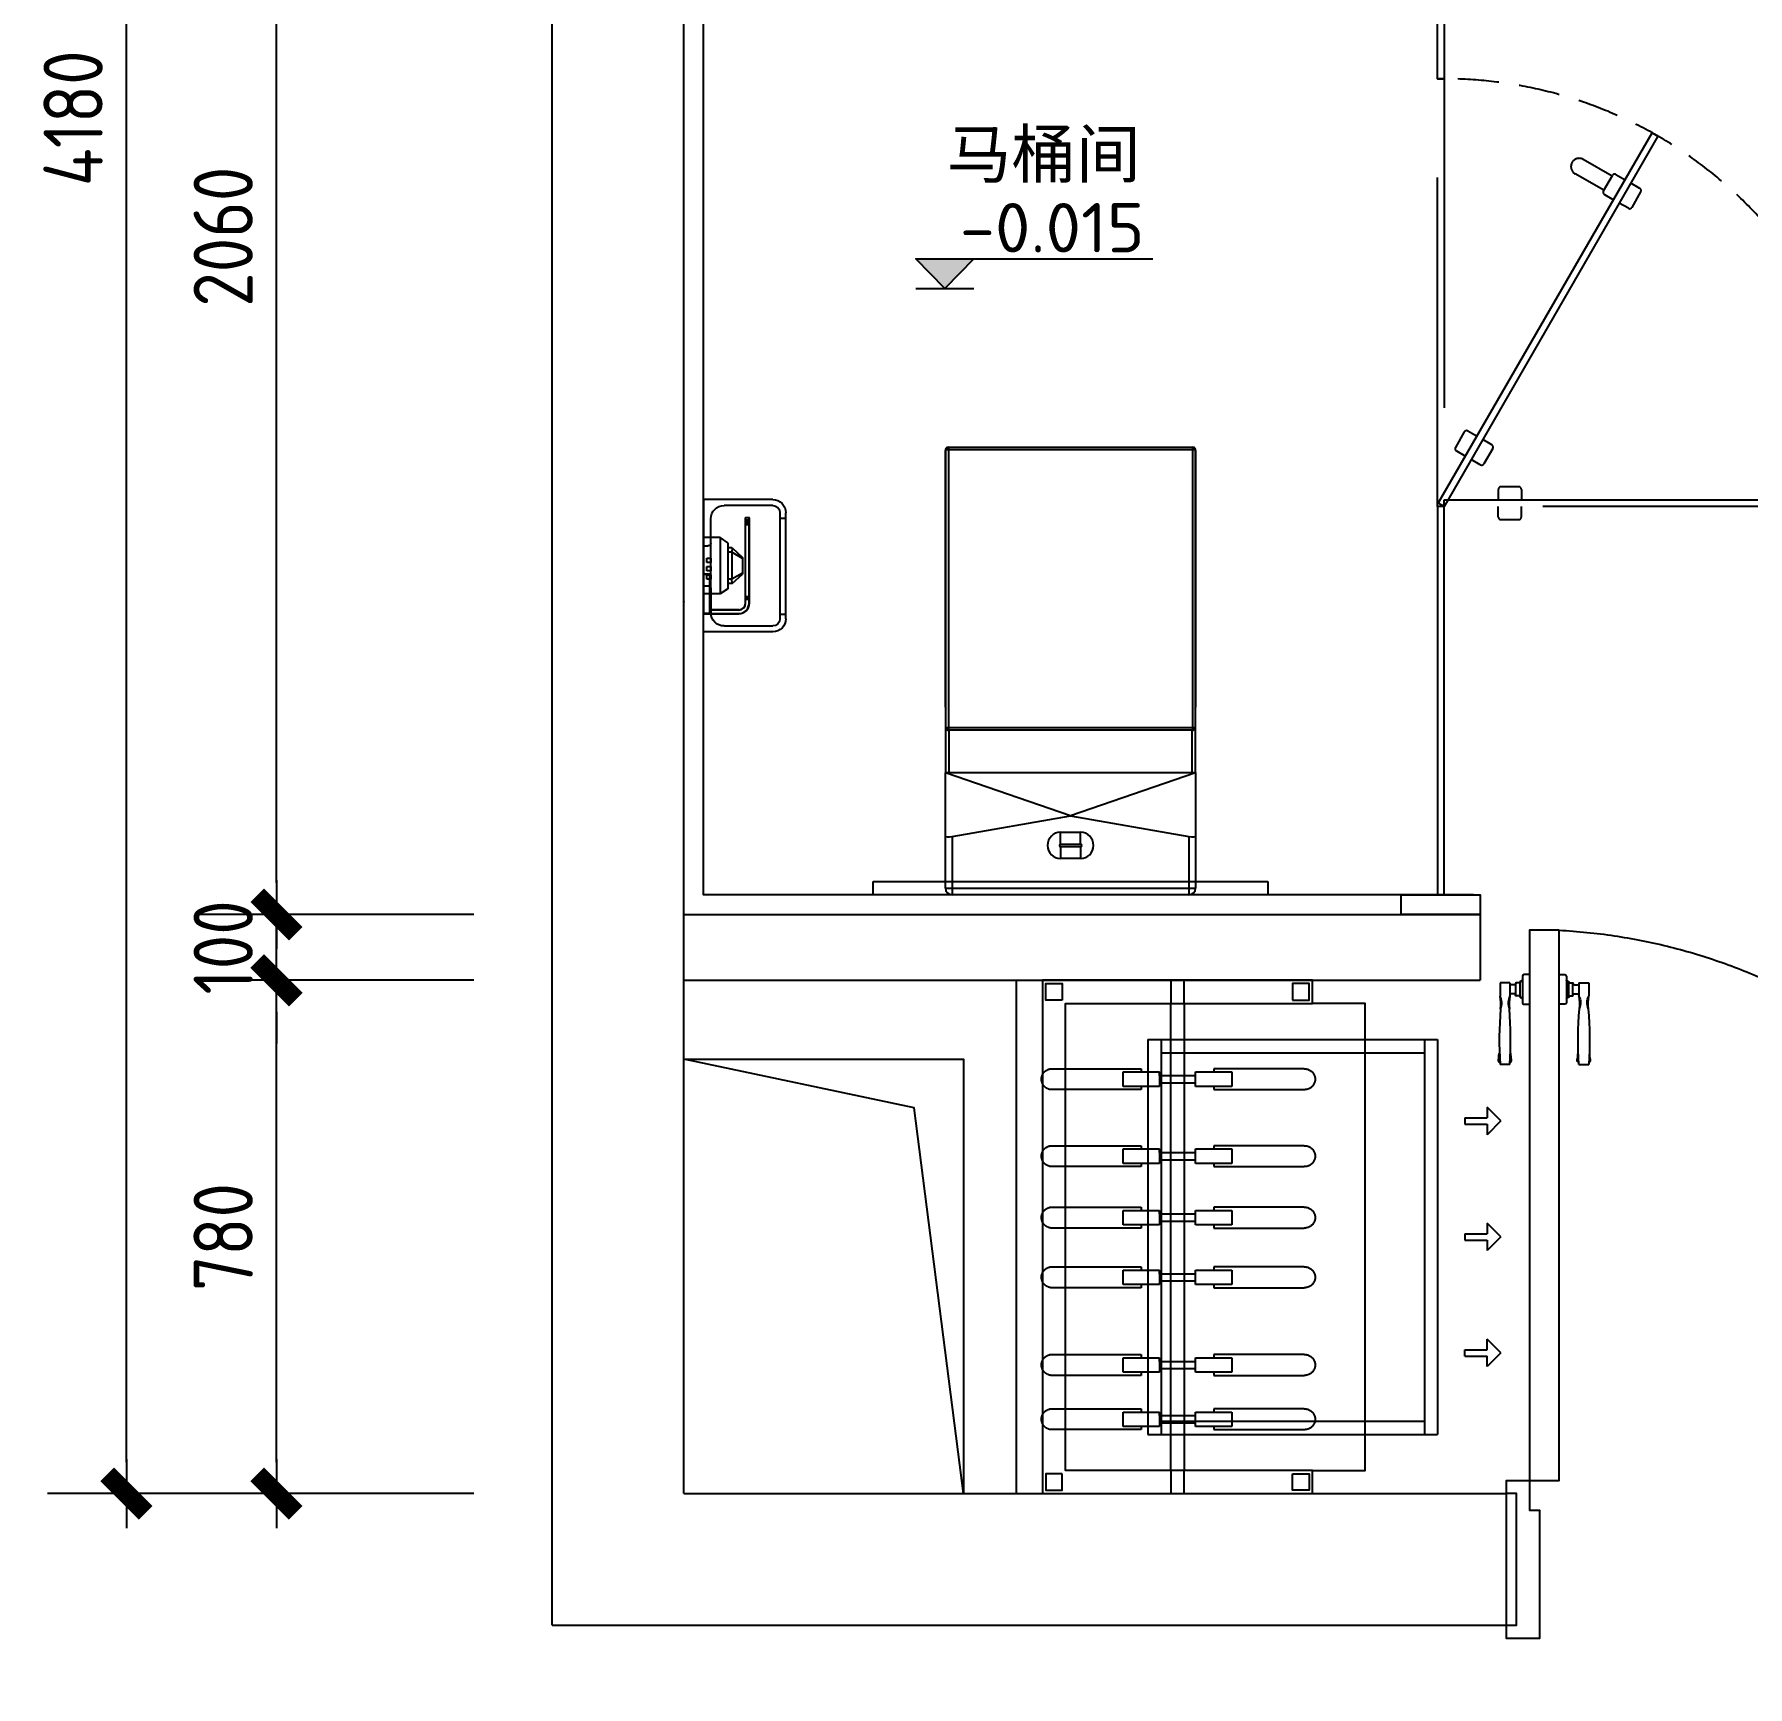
# Model space of a CAD drawing. Header units: inches. Extents: x 193953 to 255442, y -114891 to -62384.
# Drawn here: x 198144 to 200747, y -73085 to -70574 of the extents above; entities that cross this region are included whole.
import ezdxf
from ezdxf.enums import TextEntityAlignment as Align

# ---------------------------------------------------------------- set-up
doc = ezdxf.new("R2010")
doc.units = ezdxf.units.IN
doc.header["$LTSCALE"] = 500
doc.header["$MEASUREMENT"] = 0
for name, pattern in [('( Hidden )', [0.375, 0.25, -0.125]), ('DASHED', [19.05, 12.7, -6.35]), ('HIDDEN', [0.375, 0.25, -0.125, 0, 0]), ('家具平面底图$0$DOM-虚线', [0.35, 0.25, -0.1])]:
    doc.linetypes.add(name, pattern=pattern)
for name, color, linetype in [('0-墙体', 7, 'Continuous'), ('0-索引文字', 50, 'Continuous'), ('F-洁具-DOM', 1, 'Continuous'), ('G-建筑窗线 、玻璃隔断', 2, 'Continuous'), ('G-装饰造型轮廓线、电气提示线', 3, 'Continuous'), ('L-立面、剖面图、大样图-细线', 134, 'Continuous'), ('P-平面活动家具', 1, 'Continuous'), ('P-平面门', 2, 'Continuous'), ('WP', 4, 'Continuous')]:
    doc.layers.add(name, color=color, linetype=linetype)
doc.styles.add('DOM-romans.shx', font='dim.shx')
doc.dimstyles.new('DOM_DIM_1 80', dxfattribs={"dimscale": 60, "dimtxt": 1.5, "dimasz": 0.8, "dimexe": 2, "dimexo": 1.5, "dimgap": 0.6, "dimtad": 1, "dimdec": 0, "dimrnd": 5, "dimzin": 12, "dimdsep": 46, "dimtxsty": 'DOM-romans.shx', "dimblk": 'DOM_Dimension_Tick', "dimcen": 0.125, "dimclrd": 44, "dimclre": 44, "dimclrt": 50, "dimadec": 0, "dimazin": 0, "dimtfac": 1, "dimtdec": 0, "dimtix": 1, "dimtmove": 2, "dimatfit": 3, "dimldrblk": 'DOM_Leader_Arrow', "dimfxl": 0, "dimtvp": 1, "dimtolj": 1, "dimtzin": 0, "dimarcsym": 0})

# ---------------------------------------------------------------- blocks, each defined once
blk = doc.blocks.new('ftfhtg')
at = {"layer": 'L-立面、剖面图、大样图-细线', "color": 8}
for p, q in [((-1050024.2, -439780.5), (-1050024.2, -439789.8)), ((-1050021.4, -439792.6), (-1050015.3, -439792.6)), ((-1050015.3, -439792.6), (-1049983.1, -439792.6)), ((-1050013.1, -439795.3), (-1050013.1, -439794.8)), ((-1049986.7, -439796.7), (-1050011.7, -439796.7)), ((-1050010.3, -439796.7), (-1050010.3, -439803.4)), ((-1049988.1, -439796.7), (-1049988.1, -439803.4)), ((-1049985.3, -439794.8), (-1049985.3, -439795.3)), ((-1049983.1, -439792.6), (-1049977, -439792.6)), ((-1049974.2, -439789.8), (-1049974.2, -439780.5)), ((-1050010.3, -439813.7), (-1049988.1, -439813.7)), ((-1050010.3, -439813.7), (-1050010.3, -439830.5)), ((-1049988.4, -439803.6), (-1050010, -439803.6)), ((-1049872.3, -439813.7), (-1049872.3, -439830.5)), ((-1049872.3, -439813.7), (-1049872.3, -439830.5)), ((-1050010.3, -439830.5), (-1049988.1, -439830.5))]:
    blk.add_line(p, q, dxfattribs=at)
for points in [[(-1050009.7, -439803.6, -0.311671), (-1050006.9, -439806), (-1050006.9, -439813.7)], [(-1049988.3, -439803.6, 0.34884), (-1049991.5, -439806), (-1049991.5, -439813.7)], [(-1049875.3, -439813.6, 0.28759), (-1049880.9, -439811.1, -0.060586), (-1049890.3, -439812.1, 0.212877), (-1049891.2, -439812.9)], [(-1049875.3, -439830.7, -0.28759), (-1049880.9, -439833.2, 0.060586), (-1049890.3, -439832.2, -0.212877), (-1049891.2, -439831.3)]]:
    blk.add_lwpolyline(points, format="xyb", dxfattribs=at)
for centre, radius, start, end in [((-1050021.4, -439789.8), 2.78, 180, 270), ((-1050015.3, -439794.8), 2.22, 0, 90), ((-1050011.7, -439795.3), 1.39, 180, 270), ((-1049986.7, -439795.3), 1.39, 270, 0), ((-1049983.1, -439794.8), 2.22, 90, 180), ((-1049977, -439789.8), 2.78, 270, 0), ((-1050010, -439803.4), 0.278, 180, 270), ((-1049988.4, -439803.4), 0.278, 270, 0), ((-1049976.5, -439792), 24.6, 241.9616, 293.8225), ((-1049938.9, -440716.4), 903.9, 93.1128, 93.1201), ((-1049976.5, -439852.2), 24.6, 66.1775, 118.0384), ((-1049974.8, -439740), 74.9, 259.8433, 276.2556), ((-1049913.7, -440502.8), 690.3, 86.5611, 94.3932), ((-1049974.8, -439904.2), 74.9, 83.7444, 100.1567), ((-1049913.7, -439141.4), 690.3, 265.6068, 273.4389)]:
    blk.add_arc(centre, radius, start, end, dxfattribs=at)
blk = doc.blocks.new('eeeew3ee')
at = {"layer": 'G-装饰造型轮廓线、电气提示线', "ltscale": 20}
for points in [[(0, -220), (0, -240), (35, -240), (35, -195), (50, -195), (50, 0), (0, 0), (0, -20)], [(950, -220), (950, -240), (915, -240), (915, -195), (900, -195), (900, 0), (950, 0), (950, -20)], [(0, -20), (15, -20), (15, -220), (0, -220)], [(950, -20), (935, -20), (935, -220), (950, -220)]]:
    blk.add_lwpolyline(points, dxfattribs=at)
at = {"layer": 'P-平面门', "ltscale": 3}
blk.add_lwpolyline([(80, -1076.1), (35, -1076.1), (35, -240), (80, -240)], close=True, dxfattribs=at)
at = {"layer": 'P-平面门', "color": 8, "linetype": '( Hidden )', "ltscale": 600}
blk.add_arc((32.8, -194), 883.4, 273.0619, 357.017, dxfattribs=at)
at = {"layer": 'P-平面门', "extrusion": (0, 0, -1), "yscale": 0.9000000000232831}
for p, xscale, zscale, rotation in [((-395837.5, 944013.1), 0.9000000000232831, -0.9000000000014552, 90), ((395722.5, 944013.1), -0.9000000000232831, -0.9000000000232831, 270)]:
    blk.add_blockref('ftfhtg', p, dxfattribs=dict(at, xscale=xscale, zscale=zscale, rotation=rotation))
blk = doc.blocks.new('A$C52931C37')
at = {"layer": 'P-平面门', "color": 8, "linetype": 'HIDDEN', "ltscale": 4}
for p, q in [((103.5, 680), (76.5, 680)), ((526.5, 680), (553.5, 680)), ((72.5, 676), (72.5, 660)), ((107.5, 676), (107.5, 660)), ((522.5, 676), (522.5, 660)), ((557.5, 676), (557.5, 660)), ((72.5, 634), (72.5, 650)), ((103.5, 630), (76.5, 630)), ((77.5, 630), (77.5, 579.5)), ((102.5, 630), (102.5, 579.5)), ((107.5, 634), (107.5, 650)), ((522.5, 634), (522.5, 650)), ((526.5, 630), (553.5, 630)), ((557.5, 634), (557.5, 650)), ((565.9, 571.7), (579.4, 595.1)), ((584.9, 596.6), (598.7, 588.6)), ((621.3, 575.6), (607.4, 583.6)), ((567.4, 566.2), (581.2, 558.2)), ((603.8, 545.2), (589.9, 553.2)), ((609.2, 546.7), (622.7, 570.1)), ((354.4, 205.4), (340.9, 182)), ((359.9, 206.8), (373.7, 198.8)), ((396.3, 185.8), (382.4, 193.8)), ((342.4, 176.5), (356.2, 168.5)), ((378.8, 155.5), (364.9, 163.5)), ((397.7, 180.4), (384.2, 157)), ((384.7, 157.9), (428.5, 132.6)), ((397.2, 179.5), (441, 154.3))]:
    blk.add_line(p, q, dxfattribs=at)
for points in [[(640, 660), (640, 650), (-10, 650), (-10, 660)], [(650, 10), (640, 10), (640, 660), (650, 660)]]:
    blk.add_lwpolyline(points, close=True, dxfattribs=at)
at = {"layer": 'P-平面门', "color": 1}
blk.add_lwpolyline([(640, 660), (648.7, 655), (323.7, 92.1), (315, 97.1)], close=True, dxfattribs=at)
at = {"layer": 'P-平面门', "color": 8, "linetype": 'HIDDEN', "ltscale": 4}
for centre, radius, start, end in [((76.5, 676), 4, 90, 180), ((103.5, 676), 4, 0, 90), ((526.5, 676), 4, 90, 180), ((553.5, 676), 4, 0, 90), ((76.5, 634), 4, 180, 270), ((103.5, 634), 4, 270, 0), ((526.5, 634), 4, 180, 270), ((553.5, 634), 4, 270, 0), ((90, 579.5), 12.5, 180, 0), ((582.9, 593.1), 4, 60, 150), ((619.3, 572.1), 4, 330, 60), ((569.4, 569.7), 4, 150, 240), ((605.8, 548.7), 4, 240, 330), ((357.9, 203.4), 4, 60, 150), ((394.3, 182.4), 4, 330, 60), ((344.4, 180), 4, 150, 240), ((380.8, 159), 4, 240, 330), ((434.7, 143.4), 12.5, 240, 60)]:
    blk.add_arc(centre, radius, start, end, dxfattribs=at)
at = {"layer": 'P-平面门', "color": 8, "linetype": 'HIDDEN', "ltscale": 0.5}
blk.add_arc((640, 660), 650, 179.9997, 270.0003, dxfattribs=at)
blk = doc.blocks.new('家具平面底图$0$A$C24926126')
at = {"color": 250, "linetype": '家具平面底图$0$DOM-虚线', "ltscale": 100}
for p, q in [((-192.5, 15.9, 0.9), (-55, 15.9, 0.9)), ((-192.5, 15.9), (-55, 15.9)), ((-192.5, 15.9), (-55, 15.9)), ((-192.5, 15.9, 0.9), (-55, 15.9, 0.9)), ((-82.5, 11, 0.9), (-82.5, -11, 0.9)), ((-27.5, 11, 0.9), (-82.5, 11, 0.9)), ((-82.5, 11), (-82.5, -11)), ((-27.5, 11), (-82.5, 11)), ((-82.5, 11), (-82.5, -11)), ((-27.5, 11), (-82.5, 11)), ((-82.5, 11, 0.9), (-82.5, -11, 0.9)), ((-27.5, 11, 0.9), (-82.5, 11, 0.9)), ((-55, 15.9, 0.9), (-55, 11, 0.9)), ((-55, 15.9), (-55, 11)), ((-55, 15.9), (-55, 11)), ((-55, 15.9, 0.9), (-55, 11, 0.9)), ((-27.5, 5.5, 0.9), (-27.5, 11, 0.9)), ((-27.5, 5.5), (-27.5, 11)), ((-27.5, 5.5), (-27.5, 11)), ((-27.5, 5.5, 0.9), (-27.5, 11, 0.9)), ((-27.5, -5.5, 0.9), (-27.5, 5.5, 0.9)), ((-27.5, -5.5), (-27.5, 5.5)), ((27.5, 5.5), (-27.5, 5.5)), ((27.5, 5.5, 0.9), (-27.5, 5.5, 0.9)), ((-27.5, -5.5), (-27.5, 5.5)), ((27.5, 5.5), (-27.5, 5.5)), ((-27.5, -5.5, 0.9), (-27.5, 5.5, 0.9)), ((27.5, 5.5, 0.9), (-27.5, 5.5, 0.9)), ((82.5, 11, 0.9), (27.5, 11, 0.9)), ((82.5, 11), (27.5, 11)), ((27.5, 5.5), (27.5, 11)), ((27.5, 5.5, 0.9), (27.5, 11, 0.9)), ((27.5, 5.5), (27.5, 11)), ((27.5, 5.5, 0.9), (27.5, 11, 0.9)), ((27.5, 5.5), (27.5, -5.5)), ((27.5, 5.5, 0.9), (27.5, -5.5, 0.9)), ((27.5, 5.5), (27.5, -5.5)), ((27.5, 5.5, 0.9), (27.5, -5.5, 0.9)), ((55, 15.9, 0.9), (55, 11, 0.9)), ((192.5, 15.9, 0.9), (55, 15.9, 0.9)), ((55, 15.9), (55, 11)), ((192.5, 15.9), (55, 15.9)), ((82.5, -11, 0.9), (82.5, 11, 0.9)), ((82.5, -11), (82.5, 11)), ((-55, -15.8, 0.9), (-192.5, -15.8, 0.9)), ((-55, -15.8), (-192.5, -15.8)), ((-55, -15.8), (-192.5, -15.8)), ((-55, -15.8, 0.9), (-192.5, -15.8, 0.9)), ((-82.5, -11, 0.9), (-27.5, -11, 0.9)), ((-82.5, -11), (-27.5, -11)), ((-82.5, -11), (-27.5, -11)), ((-82.5, -11, 0.9), (-27.5, -11, 0.9)), ((-55, -11, 0.9), (-55, -15.8, 0.9)), ((-55, -11), (-55, -15.8)), ((-55, -11), (-55, -15.8)), ((-55, -11, 0.9), (-55, -15.8, 0.9)), ((-27.5, -11, 0.9), (-27.5, -5.5, 0.9)), ((-27.5, -11), (-27.5, -5.5)), ((27.5, -5.5), (-27.5, -5.5)), ((27.5, -5.5, 0.9), (-27.5, -5.5, 0.9)), ((-27.5, -11), (-27.5, -5.5)), ((27.5, -5.5), (-27.5, -5.5)), ((-27.5, -11, 0.9), (-27.5, -5.5, 0.9)), ((27.5, -5.5, 0.9), (-27.5, -5.5, 0.9)), ((27.5, -5.5), (27.5, -11)), ((27.5, -5.5, 0.9), (27.5, -11, 0.9)), ((27.5, -5.5), (27.5, -11)), ((27.5, -5.5, 0.9), (27.5, -11, 0.9)), ((27.5, -11, 0.9), (82.5, -11, 0.9)), ((27.5, -11), (82.5, -11)), ((55, -11, 0.9), (55, -15.8, 0.9)), ((55, -11), (55, -15.8)), ((55, -15.8, 0.9), (192.5, -15.8, 0.9)), ((55, -15.8), (192.5, -15.8))]:
    blk.add_line(p, q, dxfattribs=at)
blk.add_lwpolyline([(27.5, -11), (82.5, -11), (82.5, 11), (27.5, 11)], dxfattribs=at)
at = {"color": 250, "linetype": '家具平面底图$0$DOM-虚线', "ltscale": 100, "elevation": 0.9}
blk.add_lwpolyline([(27.5, -11), (82.5, -11), (82.5, 11), (27.5, 11)], dxfattribs=at)
at = {"color": 250, "linetype": '家具平面底图$0$DOM-虚线', "ltscale": 100}
blk.add_lwpolyline([(55, -11), (55, -15.8), (192.5, -15.8, 0.890447), (192.5, 15.9), (55, 15.9), (55, 11)], format="xyb", dxfattribs=at)
at = {"color": 250, "linetype": '家具平面底图$0$DOM-虚线', "ltscale": 100, "elevation": 0.9}
blk.add_lwpolyline([(55, -11), (55, -15.8), (192.5, -15.8, 0.890447), (192.5, 15.9), (55, 15.9), (55, 11)], format="xyb", dxfattribs=at)
at = {"color": 250, "linetype": '家具平面底图$0$DOM-虚线', "ltscale": 100}
for centre, start, end in [((-193.2, 0, 0.9), 87.4952, 272.5048), ((-193.2, 0), 87.4952, 272.5048), ((-193.2, 0), 87.4952, 272.5048), ((-193.2, 0, 0.9), 87.4952, 272.5048), ((190.7, 0, 0.9), 276.6333, 83.3667), ((190.7, 0), 276.6333, 83.3667)]:
    blk.add_arc(centre, 15.9, start, end, dxfattribs=at)
blk = doc.blocks.new('家具平面底图$0$A$C591D7FFC')
at = {"linetype": '家具平面底图$0$DOM-虚线', "ltscale": 150}
blk.add_lwpolyline([(300, -20), (-300, -20), (-300, 0), (300, 0)], close=True, dxfattribs=at)
blk = doc.blocks.new('家具平面底图$0$A$C619B377B')
at = {"linetype": 'Continuous'}
for p, q in [((-180, 0), (180, 0)), ((-190, -185.2), (-190, -10)), ((190, -10), (190, -185.2)), ((-189.5, -186.2), (-190, -185.2)), ((-189.5, -676), (-189.5, -186.1)), ((-184.5, -185.2), (184.5, -185.2)), ((189.5, -186.2), (190, -185.2)), ((189.5, -186.1), (189.5, -676)), ((189.5, -254), (-189.5, -254)), ((185.5, -680), (-185.5, -680))]:
    blk.add_line(p, q, dxfattribs=at)
at = {"color": 8, "linetype": 'Continuous'}
for p, q in [((-180, -88.3), (-180, 0)), ((180, -88.3), (180, 0)), ((190, -10), (-190, -10)), ((-15, -55), (15, -55)), ((-15, -73), (-15, -55)), ((-15, -73), (15, -73)), ((15, -77), (-15, -77)), ((-15, -77), (-15, -95)), ((15, -73), (15, -55)), ((15, -77), (15, -95)), ((0, -120), (-180, -88.3)), ((15, -95), (-15, -95)), ((180, -88.3), (0, -120)), ((-190, -185.2), (0, -120)), ((0, -120), (190, -185.2)), ((-184.5, -250), (-184.5, -185.2)), ((184.5, -185.2), (184.5, -250)), ((-185.5, -250), (185.5, -250)), ((-185.5, -680), (-185.5, -250)), ((185.5, -680), (185.5, -250)), ((-189.5, -285), (-190, -285)), ((-190, -675), (-190, -285)), ((190, -285), (189.5, -285)), ((190, -285), (190, -675)), ((-190, -675), (-189.5, -675)), ((-189.5, -676), (189.5, -676)), ((189.9, -675), (190, -675)), ((-188.7, -679.1), (-188.4, -678.8)), ((188.4, -678.8), (188.7, -679.1))]:
    blk.add_line(p, q, dxfattribs=at)
at = {"linetype": 'Continuous'}
for centre, radius, start, end in [((-180, -10), 10, 90, 180), ((-185.5, -676), 4, 180, 270), ((185.5, -676), 4, 270, 0)]:
    blk.add_arc(centre, radius, start, end, dxfattribs=at)
at = {"color": 8, "linetype": 'Continuous'}
for centre, radius, start, end in [((180, -10), 10, 0, 90), ((-15, -75), 20, 90, 270), ((-15, -75), 2, 90, 270), ((15, -75), 20, 270, 90), ((15, -75), 2, 270, 90), ((-185.5, -254), 4, 90, 180), ((185.5, -254), 4, 0, 90), ((-185, -285), 5, 155.1791, 180), ((185, -285), 5, 0, 24.7583), ((-185, -675), 5, 180, 217.3553), ((185, -675), 5, 322.6233, 0), ((-175, -674.8), 14.5, 191.2565, 193.3174), ((-175.6, -674.9), 13.9, 193.3081, 196.9705), ((-186.9, -676.4), 3.26, 232.0237, 236.5582), ((-183.6, -663.5), 16.5, 252.0625, 255.3707), ((-183.5, -662.9), 17.1, 255.3597, 256.5632), ((183.5, -662.9), 17.1, 283.4368, 284.6403), ((183.6, -663.5), 16.5, 284.6293, 287.9375), ((186.9, -676.4), 3.26, 303.4418, 307.9763), ((175.6, -674.9), 13.9, 343.0295, 346.6919), ((175, -674.8), 14.5, 346.6826, 348.7435)]:
    blk.add_arc(centre, radius, start, end, dxfattribs=at)
at = {"color": 8, "linetype": 'Continuous', "extrusion": (0, 0, -1)}
for centre, major_axis, start_param, end_param in [((-180, -90.9), (9.99, -1.89), 3.092725, 4.663521), ((180, -90.9), (9.99, 1.89), -1.521928, 0.048868)]:
    blk.add_ellipse(centre, major_axis=major_axis, ratio=0.25825, start_param=start_param, end_param=end_param, dxfattribs=at)
at = {"linetype": 'Continuous', "extrusion": (0, 0, -1)}
for centre, start_param, end_param in [((-184.5, -186.1), 3.145147, 4.712389), ((184.5, -186.1), 4.712389, 6.279631)]:
    blk.add_ellipse(centre, major_axis=(5, 0), ratio=0.176327, start_param=start_param, end_param=end_param, dxfattribs=at)
at = {"layer": 'F-洁具-DOM'}
blk.add_blockref('家具平面底图$0$A$C591D7FFC', (0, 0), dxfattribs=at)
blk = doc.blocks.new('家具平面底图$0$dfsggag')
at = {"color": 8, "linetype": '家具平面底图$0$DOM-虚线', "ltscale": 80}
for p, q in [((-27, 43.6), (-12.7, 59.3)), ((-11.1, 59.3), (-20.4, 42.7)), ((-12.7, 59.3), (12.7, 59.3)), ((11.1, 59.3), (20.4, 42.7)), ((27, 43.6), (12.7, 59.3)), ((-34.9, 36.8), (-42.9, 25.1)), ((-34.9, 36.8), (34.9, 36.8)), ((-27, 43.6), (-20.4, 42.7)), ((-27, 43.6), (-27, 36.8)), ((-20.4, 42.7), (20.4, 42.7)), ((-20.4, 42.7), (-20.4, 36.8)), ((27, 43.6), (20.4, 42.7)), ((20.4, 42.7), (20.4, 36.8)), ((27, 43.6), (27, 36.8)), ((34.9, 36.8), (42.9, 25.1)), ((-42.9, 25.1), (-42.9, 0)), ((-42.9, 25.1), (42.9, 25.1)), ((-42.9, 0), (42.9, 0)), ((42.9, 25.1), (42.9, 0))]:
    blk.add_line(p, q, dxfattribs=at)
for points in [[(-11.3, 11.2), (-4.7, 11.2), (-4.7, 5.1), (-11.3, 5.1)], [(1.2, 11.2), (7.8, 11.2), (7.8, 5.1), (1.2, 5.1)], [(13.6, 11.2), (20.2, 11.2), (20.2, 5.1), (13.6, 5.1)]]:
    blk.add_lwpolyline(points, close=True, dxfattribs=at)
blk = doc.blocks.new('家具平面底图$0$A$C08F94FB0')
at = {"linetype": 'Continuous'}
for p, q in [((-100.5, 0), (-30.5, 0)), ((-100.5, -105), (-100.5, 0)), ((-30.5, 0), (-30.5, -7)), ((100.5, 0), (30.5, 0)), ((100.5, -105), (100.5, 0)), ((-0.5, -125), (-80.5, -125)), ((80.5, -125), (-0.5, -125))]:
    blk.add_line(p, q, dxfattribs=at)
at = {"color": 8, "linetype": 'Continuous'}
for p, q in [((-30.5, 0), (30.5, 0)), ((-0.5, -11), (-71.5, -11)), ((34.5, -11), (-36.3, -11)), ((30.5, 0), (30.5, -7)), ((34.5, -11), (71.5, -11)), ((-91.5, -105), (-91.5, -31)), ((91.5, -31), (91.5, -105)), ((-80.5, -116), (-0.5, -116)), ((-0.5, -116), (80.5, -116))]:
    blk.add_line(p, q, dxfattribs=at)
at = {"color": 8}
for p, q in [((-72.1, -116), (-72.1, -125)), ((73.5, -116), (73.5, -125))]:
    blk.add_line(p, q, dxfattribs=at)
at = {"color": 8, "linetype": 'Continuous'}
for centre, radius, start, end in [((-71.5, -31), 20, 90, 180), ((34.5, -7), 4, 180, 270), ((71.5, -31), 20, 0, 90), ((-80.5, -105), 11, 180, 270), ((80.5, -105), 11, 270, 0)]:
    blk.add_arc(centre, radius, start, end, dxfattribs=at)
at = {"linetype": 'Continuous'}
for centre, radius, start, end in [((-34.5, -7), 4, 270, 0), ((-80.5, -105), 20, 180, 270), ((80.5, -105), 20, 270, 0)]:
    blk.add_arc(centre, radius, start, end, dxfattribs=at)
blk = doc.blocks.new('家具平面底图$0$A$C2B4824DF')
for p, q in [((63.5, -57), (63.5, 72.7)), ((69.2, 73), (63.8, 73)), ((69.5, -57), (69.5, 72.7)), ((0, -13.5), (0, -72.5)), ((9.5, -13), (0.5, -13)), ((10, -73), (10, -13.5)), ((0.5, -73), (9.5, -73)), ((53.5, -67), (10, -67)), ((10, -73), (53.5, -73))]:
    blk.add_line(p, q)
at = {"color": 250}
for p, q in [((69.5, 69), (63.5, 69)), ((69.5, 66.2), (63.5, 66.2)), ((69.5, 62.1), (63.5, 62.1)), ((63.8, -57), (63.8, 73)), ((63.8, 65.9), (69.2, 65.9)), ((69.2, 64.9), (63.8, 64.9)), ((69.2, -57), (69.2, 73)), ((10, -13.5), (0, -13.5)), ((0.5, -73), (0.5, -13)), ((9.5, -73), (9.5, -13)), ((69.5, -47.1), (63.5, -47.1)), ((69.5, -51.2), (63.5, -51.2)), ((69.2, -49.9), (63.8, -49.9)), ((69.2, -50.9), (63.8, -50.9)), ((10, -72.5), (0, -72.5)), ((53.5, -67.3), (10, -67.3)), ((10, -72.7), (53.5, -72.7)), ((53.5, -67.3), (53.5, -67)), ((53.5, -72.7), (53.5, -73)), ((63.8, -57), (63.5, -57)), ((69.2, -57), (69.5, -57))]:
    blk.add_line(p, q, dxfattribs=at)
for centre, radius, start, end in [((63.8, 72.7), 0.3, 90, 180), ((69.2, 72.7), 0.3, 0, 90), ((0.5, -13.5), 0.5, 90, 180), ((9.5, -13.5), 0.5, 0, 90), ((0.5, -72.5), 0.5, 180, 270), ((9.5, -72.5), 0.5, 270, 342.3099), ((53.5, -57), 16, 270, 0), ((53.5, -57), 10, 270, 0)]:
    blk.add_arc(centre, radius, start, end)
for radius in [15.7, 10.3]:
    blk.add_arc((53.5, -57), radius, 270, 0, dxfattribs=at)
for points, start_tangent, end_tangent in [([(63.5, 66.2), (63.5, 66.1), (63.6, 66), (63.7, 65.9), (63.8, 65.9)], (0, -1), (1, 0)), ([(63.5, 65.2), (63.5, 65.1), (63.6, 65), (63.7, 64.9), (63.8, 64.9)], (0, -1), (1, 0)), ([(69.2, 65.9), (69.3, 65.9), (69.4, 66), (69.5, 66.1), (69.5, 66.2)], (1, 0), (0, 1)), ([(69.5, 65.2), (69.5, 65.1), (69.4, 65), (69.3, 64.9), (69.2, 64.9)], (0, -1), (-1, 0)), ([(63.5, -50.2), (63.5, -50.1), (63.6, -50), (63.7, -49.9), (63.8, -49.9)], (0, 1), (1, 0)), ([(63.8, -50.9), (63.7, -50.9), (63.6, -51), (63.5, -51.1), (63.5, -51.2)], (-1, 0), (0, -1)), ([(69.5, -50.2), (69.5, -50.1), (69.4, -50), (69.3, -49.9), (69.2, -49.9)], (0, 1), (-1, 0)), ([(69.5, -51.2), (69.5, -51.1), (69.4, -51), (69.3, -50.9), (69.2, -50.9)], (0, 1), (-1, 0))]:
    blk.add_spline(points, degree=3, dxfattribs=dict(at, start_tangent=start_tangent, end_tangent=end_tangent))
blk = doc.blocks.new('A$Ce1599806')
at = {"layer": 'F-洁具-DOM', "xscale": -1, "rotation": 180}
blk.add_blockref('家具平面底图$0$A$C08F94FB0', (0, 0), dxfattribs=at)
at = {"layer": 'F-洁具-DOM', "rotation": 90}
blk.add_blockref('家具平面底图$0$A$C2B4824DF', (0, 0), dxfattribs=at)
at = {"layer": 'F-洁具-DOM'}
blk.add_blockref('家具平面底图$0$dfsggag', (0, 0), dxfattribs=at)
blk = doc.blocks.new('DOM_Dimension_Tick')
at = {"color": 0, "linetype": 'ByBlock'}
for p, q in [((-1.091, 0), (0, 0)), ((0, 0), (1.091, 0))]:
    blk.add_line(p, q, dxfattribs=at)
at = {"color": 0, "linetype": 'Continuous', "const_width": 0.608}
blk.add_lwpolyline([(-0.61, -0.61), (0.61, 0.61)], dxfattribs=at)
blk = doc.blocks.new('*D281')
at = {"color": 44, "lineweight": -2, "transparency": 16777216}
for p, q in [((198812, -72011.5), (198392, -72011.5)), ((198512, -72743.5), (198512, -72059.5)), ((198812, -72791.5), (198392, -72791.5))]:
    blk.add_line(p, q, dxfattribs=at)
at = {"layer": 'Defpoints', "color": 0, "transparency": 16777216}
for p in [(198512, -72011.5), (199130.9, -72011.5), (199130.9, -72791.5)]:
    blk.add_point(p, dxfattribs=at)
at = {"color": 44, "lineweight": -2, "transparency": 16777216, "xscale": 48, "yscale": 48, "zscale": 48}
for p, rotation in [((198512, -72011.5), 90), ((198512, -72791.5), 270)]:
    blk.add_blockref('DOM_Dimension_Tick', p, dxfattribs=dict(at, rotation=rotation))
at = {"color": 50, "transparency": 16777216, "insert": (198431, -72401.5), "char_height": 90, "attachment_point": 5, "rotation": 90, "style": 'DOM-romans.shx'}
blk.add_mtext('\\A1;780', dxfattribs=at)
blk = doc.blocks.new('DOM_Leader_Arrow')
at = {"color": 0, "linetype": 'ByBlock'}
blk.add_line((0, 0), (-1.5, 0), dxfattribs=at)
for points in [[(-1.288, 1.003), (-0.895, 1.278), (-0.36, 0), (0, 0)], [(-1.288, -1.003), (-0.895, -1.278), (-0.36, 0), (0, 0)]]:
    blk.add_solid(points, dxfattribs=at)
blk = doc.blocks.new('*D282')
at = {"color": 44, "lineweight": -2, "transparency": 16777216}
for p, q in [((198512, -71863.5), (198512, -71815.5)), ((198812, -71911.5), (198392, -71911.5)), ((198512, -72011.5), (198512, -71911.5)), ((198812, -72011.5), (198392, -72011.5)), ((198512, -72059.5), (198512, -72107.5))]:
    blk.add_line(p, q, dxfattribs=at)
at = {"layer": 'Defpoints', "color": 0, "transparency": 16777216}
for p in [(198512, -71911.5), (199130.9, -71911.5), (199130.9, -72011.5)]:
    blk.add_point(p, dxfattribs=at)
at = {"color": 44, "lineweight": -2, "transparency": 16777216, "xscale": 48, "yscale": 48, "zscale": 48}
for p, rotation in [((198512, -71911.5), 270), ((198512, -72011.5), 90)]:
    blk.add_blockref('DOM_Dimension_Tick', p, dxfattribs=dict(at, rotation=rotation))
at = {"color": 50, "transparency": 16777216, "insert": (198431, -71961.5), "char_height": 90, "attachment_point": 5, "rotation": 90, "style": 'DOM-romans.shx'}
blk.add_mtext('\\A1;100', dxfattribs=at)
blk = doc.blocks.new('*D283')
at = {"color": 44, "lineweight": -2, "transparency": 16777216}
for p, q in [((198812, -69851.5), (198392, -69851.5)), ((198512, -71863.5), (198512, -69899.5)), ((198812, -71911.5), (198392, -71911.5))]:
    blk.add_line(p, q, dxfattribs=at)
at = {"layer": 'Defpoints', "color": 0, "transparency": 16777216}
for p in [(198512, -69851.5), (199130.9, -69851.5), (199130.9, -71911.5)]:
    blk.add_point(p, dxfattribs=at)
at = {"color": 44, "lineweight": -2, "transparency": 16777216, "xscale": 48, "yscale": 48, "zscale": 48}
for p, rotation in [((198512, -69851.5), 90), ((198512, -71911.5), 270)]:
    blk.add_blockref('DOM_Dimension_Tick', p, dxfattribs=dict(at, rotation=rotation))
at = {"color": 50, "transparency": 16777216, "insert": (198431, -70881.5), "char_height": 90, "attachment_point": 5, "rotation": 90, "style": 'DOM-romans.shx'}
blk.add_mtext('\\A1;2060', dxfattribs=at)
blk = doc.blocks.new('*D286')
at = {"color": 44, "lineweight": -2, "transparency": 16777216}
for p, q in [((198584, -68611.5), (198164, -68611.5)), ((198284, -72743.5), (198284, -68659.5)), ((198584, -72791.5), (198164, -72791.5))]:
    blk.add_line(p, q, dxfattribs=at)
at = {"layer": 'Defpoints', "color": 0, "transparency": 16777216}
for p in [(198284, -68611.5), (199130.9, -68611.5), (199130.9, -72791.5)]:
    blk.add_point(p, dxfattribs=at)
at = {"color": 44, "lineweight": -2, "transparency": 16777216, "xscale": 48, "yscale": 48, "zscale": 48}
for p, rotation in [((198284, -68611.5), 90), ((198284, -72791.5), 270)]:
    blk.add_blockref('DOM_Dimension_Tick', p, dxfattribs=dict(at, rotation=rotation))
at = {"color": 50, "transparency": 16777216, "insert": (198203, -70701.5), "char_height": 90, "attachment_point": 5, "rotation": 90, "style": 'DOM-romans.shx'}
blk.add_mtext('\\A1;4180', dxfattribs=at)
blk = doc.blocks.new('*D287')
at = {"color": 44, "lineweight": -2, "transparency": 16777216}
for p, q in [((199130.9, -73119), (199130.9, -73539)), ((200380.9, -73119), (200380.9, -73539)), ((199178.9, -73419), (200332.9, -73419))]:
    blk.add_line(p, q, dxfattribs=at)
at = {"layer": 'Defpoints', "color": 0, "transparency": 16777216}
for p in [(199130.9, -72791.5), (200380.9, -72791.5), (200380.9, -73419)]:
    blk.add_point(p, dxfattribs=at)
at = {"color": 44, "lineweight": -2, "transparency": 16777216, "xscale": 48, "yscale": 48, "zscale": 48, "rotation": 180}
blk.add_blockref('DOM_Dimension_Tick', (199130.9, -73419), dxfattribs=at)
at = {"color": 44, "lineweight": -2, "transparency": 16777216, "xscale": 48, "yscale": 48, "zscale": 48}
blk.add_blockref('DOM_Dimension_Tick', (200380.9, -73419), dxfattribs=at)
at = {"color": 50, "transparency": 16777216, "insert": (199755.9, -73338), "char_height": 90, "attachment_point": 5, "style": 'DOM-romans.shx'}
blk.add_mtext('\\A1;1250', dxfattribs=at)
blk = doc.blocks.new('*D288')
at = {"color": 44, "lineweight": -2, "transparency": 16777216}
for p, q in [((200380.9, -73119), (200380.9, -73539)), ((201330.9, -73119), (201330.9, -73539)), ((200428.9, -73419), (201282.9, -73419))]:
    blk.add_line(p, q, dxfattribs=at)
at = {"layer": 'Defpoints', "color": 0, "transparency": 16777216}
for p in [(200380.9, -72791.5), (201330.9, -72833.5), (201330.9, -73419)]:
    blk.add_point(p, dxfattribs=at)
at = {"color": 44, "lineweight": -2, "transparency": 16777216, "xscale": 48, "yscale": 48, "zscale": 48, "rotation": 180}
blk.add_blockref('DOM_Dimension_Tick', (200380.9, -73419), dxfattribs=at)
at = {"color": 44, "lineweight": -2, "transparency": 16777216, "xscale": 48, "yscale": 48, "zscale": 48}
blk.add_blockref('DOM_Dimension_Tick', (201330.9, -73419), dxfattribs=at)
at = {"color": 50, "transparency": 16777216, "insert": (200855.9, -73338), "char_height": 90, "attachment_point": 5, "style": 'DOM-romans.shx'}
blk.add_mtext('\\A1;950', dxfattribs=at)
blk = doc.blocks.new('DOM-平面标高符号')
blk.add_hatch(color=256).paths.add_polyline_path([(1.469, 1.5), (0, 0), (-1.469, 1.5)])
at = {"color": 150}
for p, q in [((-1.469, 1.5), (10.531, 1.5)), ((-1.469, 0), (1.469, 0))]:
    blk.add_line(p, q, dxfattribs=at)
blk.add_lwpolyline([(1.469, 1.5), (0, 0), (-1.469, 1.5)], close=True, dxfattribs=at)
at = {"style": 'DOM-romans.shx', "width": 0.444477}
blk.add_attdef('ELEV', text='', height=2.5, dxfattribs=at).set_placement((0.749, 1.823), (10.115, 1.823), align=Align.FIT)

msp = doc.modelspace()

# ---------------------------------------------------------------- linework, layer by layer
at = {"color": 8}
msp.add_lwpolyline([(199555.9, -72791.5), (199480.8, -72205.5), (199130.9, -72131.5)], dxfattribs=at)
at = {"layer": '0-墙体', "color": 4}
for p, q in [((198930.9, -72991.5), (198930.9, -68611.5)), ((199130.9, -72791.5), (199130.9, -68611.5)), ((199130.9, -71911.5), (200340.9, -71911.5)), ((200340.9, -71911.5), (200340.9, -72011.5)), ((199635.9, -72011.5), (200340.9, -72011.5)), ((199130.9, -72791.5), (200380.9, -72791.5)), ((200380.9, -72991.5), (200380.9, -72791.5)), ((198930.9, -72991.5), (200380.9, -72991.5))]:
    msp.add_line(p, q, dxfattribs=at)
for points in [[(199130.9, -72011.5), (199635.9, -72011.5), (199635.9, -72791.5)], [(199130.9, -72131.5), (199555.9, -72131.5), (199555.9, -72791.5)]]:
    msp.add_lwpolyline(points, dxfattribs=at)
at = {"layer": 'G-建筑窗线 、玻璃隔断', "color": 1, "ltscale": 20}
for points in [[(200275.9, -70521.5), (200285.9, -70521.5), (200285.9, -70641.5), (200275.9, -70641.5)], [(200275.9, -71881.5), (200285.9, -71881.5), (200285.9, -71291.5), (200275.9, -71291.5)]]:
    msp.add_lwpolyline(points, close=True, dxfattribs=at)
at = {"layer": 'G-装饰造型轮廓线、电气提示线', "ltscale": 20}
msp.add_lwpolyline([(200330.9, -71881.5), (199160.9, -71881.5), (199160.9, -69881.5)], dxfattribs=at)
msp.add_lwpolyline([(200340.9, -71911.5), (200220.9, -71911.5), (200220.9, -71881.5), (200340.9, -71881.5)], close=True, dxfattribs=at)
at = {"layer": 'P-平面活动家具', "color": 8, "linetype": 'DASHED', "ltscale": 5}
for p, q in [((199836, -72101.5), (200276, -72101.5)), ((199836, -72101.5), (199836, -72701.5)), ((199856, -72101.5), (199856, -72701.5)), ((200256, -72101.5), (200256, -72701.5)), ((200276, -72101.5), (200276, -72701.5)), ((199856, -72121.5), (200256, -72121.5)), ((200372.4, -72225.2), (200351.5, -72204.3)), ((200351.5, -72204.3), (200351.5, -72220.3)), ((200317.5, -72220.3), (200317.5, -72230.1)), ((200317.5, -72220.3), (200351.5, -72220.3)), ((200317.5, -72230.1), (200351.5, -72230.1)), ((200372.4, -72225.2), (200351.5, -72246.1)), ((200351.5, -72230.1), (200351.5, -72246.1)), ((200317.5, -72396.6), (200317.5, -72406.4)), ((200317.5, -72396.6), (200351.5, -72396.6)), ((200372.4, -72401.5), (200351.5, -72380.6)), ((200351.5, -72380.6), (200351.5, -72396.6)), ((200317.5, -72406.4), (200351.5, -72406.4)), ((200372.4, -72401.5), (200351.5, -72422.3)), ((200351.5, -72406.4), (200351.5, -72422.3)), ((200317.5, -72582.6), (200317.5, -72572.9)), ((200317.5, -72572.9), (200351.5, -72572.9)), ((200372.4, -72577.8), (200351.5, -72556.9)), ((200351.5, -72572.9), (200351.5, -72556.9)), ((200372.4, -72577.8), (200351.5, -72598.6)), ((200317.5, -72582.6), (200351.5, -72582.6)), ((200351.5, -72598.6), (200351.5, -72582.6)), ((199856, -72681.5), (200256, -72681.5)), ((199836, -72701.5), (200276, -72701.5))]:
    msp.add_line(p, q, dxfattribs=at)
at = {"layer": 'P-平面活动家具', "ltscale": 20}
for points in [[(200085.9, -72791.5), (200085.9, -72756.5), (199710.9, -72756.5), (199710.9, -72046.5), (200085.9, -72046.5), (200085.9, -72011.5), (199675.9, -72011.5), (199675.9, -72791.5), (200085.9, -72791.5)], [(200085.9, -72756.5), (200165.9, -72756.5), (200165.9, -72046.5), (200085.9, -72046.5)]]:
    msp.add_lwpolyline(points, dxfattribs=at)
for points in [[(199705.9, -72041.5), (199680.9, -72041.5), (199680.9, -72016.5), (199705.9, -72016.5)], [(199890.9, -72046.5), (199890.9, -72011.5), (199870.9, -72011.5), (199870.9, -72046.5)], [(200055.9, -72041.5), (200080.9, -72041.5), (200080.9, -72016.5), (200055.9, -72016.5)], [(199705.9, -72761.5), (199680.9, -72761.5), (199680.9, -72786.5), (199705.9, -72786.5)], [(199890.9, -72791.5), (199890.9, -72756.5), (199870.9, -72756.5), (199870.9, -72791.5)], [(200055.9, -72761.5), (200080.9, -72761.5), (200080.9, -72786.5), (200055.9, -72786.5)]]:
    msp.add_lwpolyline(points, close=True, dxfattribs=at)
at = {"layer": 'P-平面活动家具', "linetype": 'DASHED', "ltscale": 2}
msp.add_lwpolyline([(199870.9, -72046.5), (199890.9, -72046.5), (199890.9, -72756.5), (199870.9, -72756.5)], close=True, dxfattribs=at)
at = {"layer": 'WP'}
msp.add_point((199130.9, -71436.4), dxfattribs=at)

# ---------------------------------------------------------------- block references
at = {"color": 8, "rotation": 269.9999999999999}
msp.add_blockref('A$Ce1599806', (199160.9, -71381.5), dxfattribs=at)
at = {"xscale": -1, "rotation": 180}
msp.add_blockref('eeeew3ee', (200380.9, -73011.5), dxfattribs=at)
at = {"color": 8, "xscale": -1}
for p in [(199880.9, -72161.8), (199880.9, -72278.7), (199880.9, -72372.1), (199880.9, -72462.8), (199880.9, -72596), (199880.9, -72678.5)]:
    msp.add_blockref('家具平面底图$0$A$C24926126', p, dxfattribs=at)
at = {"layer": '0-索引文字'}
ref = msp.add_blockref('DOM-平面标高符号', (199527.6, -70960), dxfattribs=dict(at, xscale=30, yscale=30, zscale=30))
ref.add_attrib('ELEV', '-0.015', dxfattribs={"layer": '0', "height": 75, "style": 'DOM-romans.shx', "width": 0.802779}).set_placement((199550.1, -70905.3), (199831, -70905.3), align=Align.FIT)
at = {"layer": 'F-洁具-DOM', "color": 6, "rotation": 179.9999999999999}
msp.add_blockref('家具平面底图$0$A$C619B377B', (199718.4, -71881.5), dxfattribs=at)
at = {"layer": 'P-平面门', "ltscale": 20, "rotation": 179.9999999999999}
msp.add_blockref('A$C52931C37', (200925.9, -70631.5), dxfattribs=at)

# ---------------------------------------------------------------- texts
at = {"color": 50, "insert": (199677.7, -70759.6), "char_height": 72, "attachment_point": 5, "style": 'DOM-romans.shx'}
msp.add_mtext('\\A1;{\\fSimSun|b0|i0|c134|p2;马桶间}', dxfattribs=at)

# ---------------------------------------------------------------- dimensions: what is measured, and where the dimension line sits
at = {"color": 6}
for base, p1, p2, picture, middle in [((198284, -68611.5), (199130.9, -72791.5), (199130.9, -68611.5), '*D286', (198203, -70701.5)), ((198512, -69851.5), (199130.9, -71911.5), (199130.9, -69851.5), '*D283', (198431, -70881.5)), ((198512, -71911.5), (199130.9, -72011.5), (199130.9, -71911.5), '*D282', (198431, -71961.5)), ((198512, -72011.5), (199130.9, -72791.5), (199130.9, -72011.5), '*D281', (198431, -72401.5))]:
    dim = msp.add_linear_dim(base=base, p1=p1, p2=p2, angle=90, dimstyle='DOM_DIM_1 80', dxfattribs=at)
    dim.commit()
    dim.dimension.update_dxf_attribs({"geometry": picture, "text_midpoint": middle})
for base, p1, p2, picture, middle in [((200380.9, -73419), (199130.9, -72791.5), (200380.9, -72791.5), '*D287', (199755.9, -73338)), ((201330.9, -73419), (200380.9, -72791.5), (201330.9, -72833.5), '*D288', (200855.9, -73338))]:
    dim = msp.add_linear_dim(base=base, p1=p1, p2=p2, dimstyle='DOM_DIM_1 80', dxfattribs=at)
    dim.commit()
    dim.dimension.update_dxf_attribs({"geometry": picture, "text_midpoint": middle})

doc.saveas('drawing.dxf')
